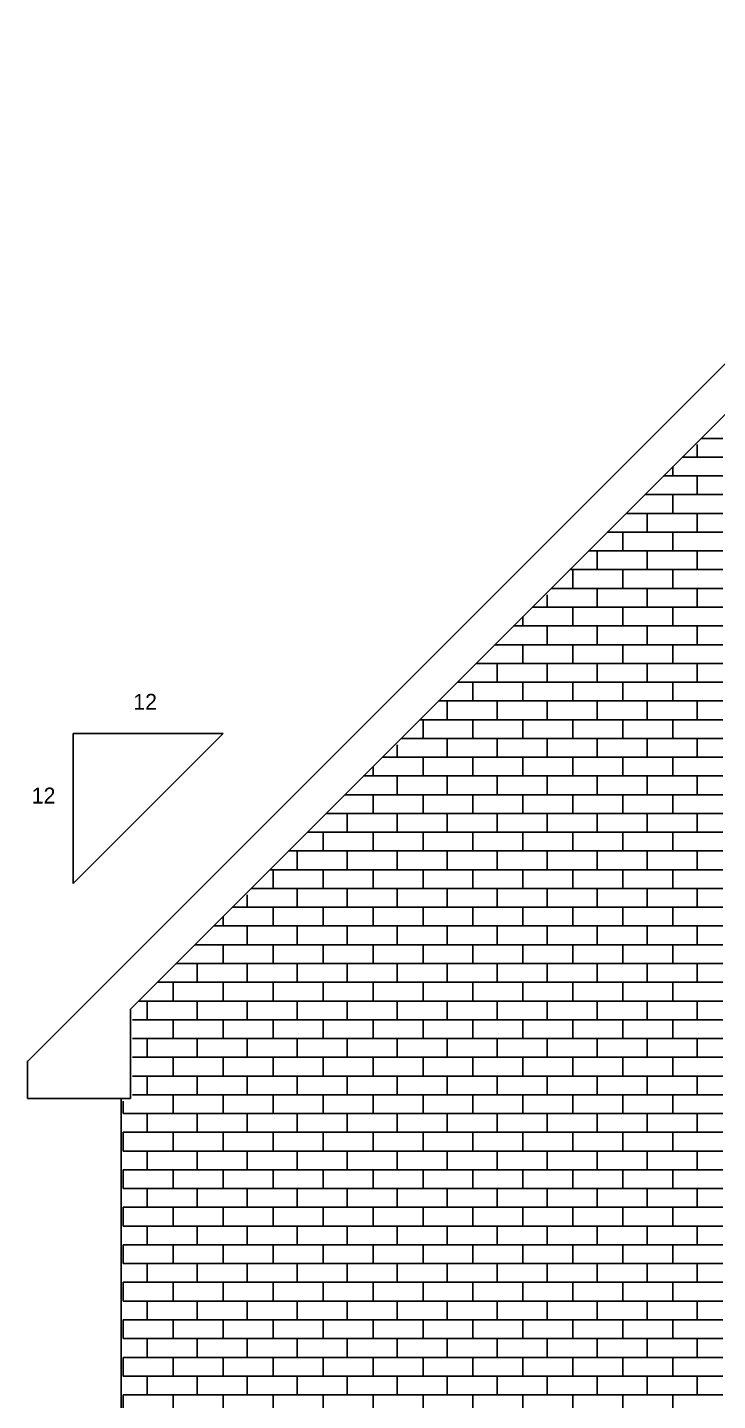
# Model space of a CAD drawing. Extents: x 465 to 796, y 342 to 681.
# Drawn here: x 465.4 to 575.8, y 461.4 to 681.1 of the extents above; entities that cross this region are included whole.
import ezdxf

# ---------------------------------------------------------------- set-up
doc = ezdxf.new("R2010")
doc.units = 0
for name, color, linetype in [('LAYER_14', 14, 'CONTINUOUS'), ('LAYER_15', 15, 'CONTINUOUS'), ('LAYER_2', 2, 'CONTINUOUS')]:
    doc.layers.add(name, color=color, linetype=linetype)

msp = doc.modelspace()

# ---------------------------------------------------------------- linework, layer by layer
at = {"layer": 'LAYER_14'}
for p, q in [((472.69, 568.1), (496.69, 568.1)), ((472.69, 568.1), (472.69, 544.1)), ((472.69, 544.1), (496.69, 568.1))]:
    msp.add_line(p, q, dxfattribs=at)
at = {"layer": 'LAYER_15'}
for p, q in [((573.18, 615.32), (576.68, 615.32)), ((572.56, 614.32), (572.56, 612.32)), ((568.68, 610.82), (568.68, 609.32)), ((570.18, 612.32), (576.68, 612.32)), ((567.18, 609.32), (576.68, 609.32)), ((572.56, 609.32), (572.56, 606.32)), ((564.18, 606.32), (576.68, 606.32)), ((568.68, 606.32), (568.68, 603.32)), ((561.18, 603.32), (576.68, 603.32)), ((564.56, 603.32), (564.56, 600.32)), ((572.56, 603.32), (572.56, 600.32)), ((558.18, 600.32), (576.68, 600.32)), ((560.68, 600.32), (560.68, 597.32)), ((568.68, 600.32), (568.68, 597.32)), ((555.18, 597.32), (576.68, 597.32)), ((556.56, 597.32), (556.56, 594.32)), ((564.56, 597.32), (564.56, 594.32)), ((572.56, 597.32), (572.56, 594.32)), ((552.18, 594.32), (552.68, 594.32)), ((552.68, 594.32), (576.68, 594.32)), ((552.68, 594.32), (552.68, 591.32)), ((560.68, 594.32), (560.68, 591.32)), ((568.68, 594.32), (568.68, 591.32)), ((549.18, 591.32), (552.68, 591.32)), ((552.68, 591.32), (576.68, 591.32)), ((556.56, 591.32), (556.56, 588.32)), ((564.56, 591.32), (564.56, 588.32)), ((572.56, 591.32), (572.56, 588.32)), ((548.56, 590.32), (548.56, 588.32)), ((544.68, 586.82), (544.68, 585.32)), ((546.18, 588.32), (552.68, 588.32)), ((552.68, 588.32), (576.68, 588.32)), ((552.68, 588.32), (552.68, 585.32)), ((560.68, 588.32), (560.68, 585.32)), ((568.68, 588.32), (568.68, 585.32)), ((543.18, 585.32), (552.68, 585.32)), ((548.56, 585.32), (548.56, 582.32)), ((552.68, 585.32), (576.68, 585.32)), ((556.56, 585.32), (556.56, 582.32)), ((564.56, 585.32), (564.56, 582.32)), ((572.56, 585.32), (572.56, 582.32)), ((540.18, 582.32), (552.68, 582.32)), ((544.68, 582.32), (544.68, 579.32)), ((552.68, 582.32), (576.68, 582.32)), ((552.68, 582.32), (552.68, 579.32)), ((560.68, 582.32), (560.68, 579.32)), ((568.68, 582.32), (568.68, 579.32)), ((537.18, 579.32), (552.68, 579.32)), ((540.56, 579.32), (540.56, 576.32)), ((548.56, 579.32), (548.56, 576.32)), ((552.68, 579.32), (576.68, 579.32)), ((556.56, 579.32), (556.56, 576.32)), ((564.56, 579.32), (564.56, 576.32)), ((572.56, 579.32), (572.56, 576.32)), ((534.18, 576.32), (552.68, 576.32)), ((536.68, 576.32), (536.68, 573.32)), ((544.68, 576.32), (544.68, 573.32)), ((552.68, 576.32), (576.68, 576.32)), ((552.68, 576.32), (552.68, 573.32)), ((560.68, 576.32), (560.68, 573.32)), ((568.68, 576.32), (568.68, 573.32)), ((531.18, 573.32), (552.68, 573.32)), ((532.56, 573.32), (532.56, 570.32)), ((540.56, 573.32), (540.56, 570.32)), ((548.56, 573.32), (548.56, 570.32)), ((552.68, 573.32), (576.68, 573.32)), ((556.56, 573.32), (556.56, 570.32)), ((564.56, 573.32), (564.56, 570.32)), ((572.56, 573.32), (572.56, 570.32)), ((528.18, 570.32), (528.68, 570.32)), ((528.68, 570.32), (552.68, 570.32)), ((528.68, 570.32), (528.68, 567.32)), ((536.68, 570.32), (536.68, 567.32)), ((544.68, 570.32), (544.68, 567.32)), ((552.68, 570.32), (576.68, 570.32)), ((552.68, 570.32), (552.68, 567.32)), ((560.68, 570.32), (560.68, 567.32)), ((568.68, 570.32), (568.68, 567.32)), ((525.18, 567.32), (528.68, 567.32)), ((528.68, 567.32), (552.68, 567.32)), ((532.56, 567.32), (532.56, 564.32)), ((540.56, 567.32), (540.56, 564.32)), ((548.56, 567.32), (548.56, 564.32)), ((552.68, 567.32), (576.68, 567.32)), ((556.56, 567.32), (556.56, 564.32)), ((564.56, 567.32), (564.56, 564.32)), ((572.56, 567.32), (572.56, 564.32)), ((524.56, 566.32), (524.56, 564.32)), ((520.68, 562.82), (520.68, 561.32)), ((522.18, 564.32), (528.68, 564.32)), ((528.68, 564.32), (552.68, 564.32)), ((528.68, 564.32), (528.68, 561.32)), ((536.68, 564.32), (536.68, 561.32)), ((544.68, 564.32), (544.68, 561.32)), ((552.68, 564.32), (576.68, 564.32)), ((552.68, 564.32), (552.68, 561.32)), ((560.68, 564.32), (560.68, 561.32)), ((568.68, 564.32), (568.68, 561.32)), ((519.18, 561.32), (528.68, 561.32)), ((524.56, 561.32), (524.56, 558.32)), ((528.68, 561.32), (552.68, 561.32)), ((532.56, 561.32), (532.56, 558.32)), ((540.56, 561.32), (540.56, 558.32)), ((548.56, 561.32), (548.56, 558.32)), ((552.68, 561.32), (576.68, 561.32)), ((556.56, 561.32), (556.56, 558.32)), ((564.56, 561.32), (564.56, 558.32)), ((572.56, 561.32), (572.56, 558.32)), ((516.18, 558.32), (528.68, 558.32)), ((520.68, 558.32), (520.68, 555.32)), ((528.68, 558.32), (552.68, 558.32)), ((528.68, 558.32), (528.68, 555.32)), ((536.68, 558.32), (536.68, 555.32)), ((544.68, 558.32), (544.68, 555.32)), ((552.68, 558.32), (576.68, 558.32)), ((552.68, 558.32), (552.68, 555.32)), ((560.68, 558.32), (560.68, 555.32)), ((568.68, 558.32), (568.68, 555.32)), ((513.18, 555.32), (528.68, 555.32)), ((516.56, 555.32), (516.56, 552.32)), ((524.56, 555.32), (524.56, 552.32)), ((528.68, 555.32), (552.68, 555.32)), ((532.56, 555.32), (532.56, 552.32)), ((540.56, 555.32), (540.56, 552.32)), ((548.56, 555.32), (548.56, 552.32)), ((552.68, 555.32), (576.68, 555.32)), ((556.56, 555.32), (556.56, 552.32)), ((564.56, 555.32), (564.56, 552.32)), ((572.56, 555.32), (572.56, 552.32)), ((510.18, 552.32), (528.68, 552.32)), ((512.68, 552.32), (512.68, 549.32)), ((520.68, 552.32), (520.68, 549.32)), ((528.68, 552.32), (552.68, 552.32)), ((528.68, 552.32), (528.68, 549.32)), ((536.68, 552.32), (536.68, 549.32)), ((544.68, 552.32), (544.68, 549.32)), ((552.68, 552.32), (576.68, 552.32)), ((552.68, 552.32), (552.68, 549.32)), ((560.68, 552.32), (560.68, 549.32)), ((568.68, 552.32), (568.68, 549.32)), ((507.18, 549.32), (528.68, 549.32)), ((508.56, 549.32), (508.56, 546.32)), ((516.56, 549.32), (516.56, 546.32)), ((524.56, 549.32), (524.56, 546.32)), ((528.68, 549.32), (552.68, 549.32)), ((532.56, 549.32), (532.56, 546.32)), ((540.56, 549.32), (540.56, 546.32)), ((548.56, 549.32), (548.56, 546.32)), ((552.68, 549.32), (576.68, 549.32)), ((556.56, 549.32), (556.56, 546.32)), ((564.56, 549.32), (564.56, 546.32)), ((572.56, 549.32), (572.56, 546.32)), ((504.18, 546.32), (504.68, 546.32)), ((504.68, 546.32), (528.68, 546.32)), ((504.68, 546.32), (504.68, 543.32)), ((512.68, 546.32), (512.68, 543.32)), ((520.68, 546.32), (520.68, 543.32)), ((528.68, 546.32), (552.68, 546.32)), ((528.68, 546.32), (528.68, 543.32)), ((536.68, 546.32), (536.68, 543.32)), ((544.68, 546.32), (544.68, 543.32)), ((552.68, 546.32), (576.68, 546.32)), ((552.68, 546.32), (552.68, 543.32)), ((560.68, 546.32), (560.68, 543.32)), ((568.68, 546.32), (568.68, 543.32)), ((501.18, 543.32), (504.68, 543.32)), ((504.68, 543.32), (528.68, 543.32)), ((508.56, 543.32), (508.56, 540.32)), ((516.56, 543.32), (516.56, 540.32)), ((524.56, 543.32), (524.56, 540.32)), ((528.68, 543.32), (552.68, 543.32)), ((532.56, 543.32), (532.56, 540.32)), ((540.56, 543.32), (540.56, 540.32)), ((548.56, 543.32), (548.56, 540.32)), ((552.68, 543.32), (576.68, 543.32)), ((556.56, 543.32), (556.56, 540.32)), ((564.56, 543.32), (564.56, 540.32)), ((572.56, 543.32), (572.56, 540.32)), ((500.56, 542.32), (500.56, 540.32)), ((496.68, 538.82), (496.68, 537.32)), ((498.18, 540.32), (504.68, 540.32)), ((504.68, 540.32), (528.68, 540.32)), ((504.68, 540.32), (504.68, 537.32)), ((512.68, 540.32), (512.68, 537.32)), ((520.68, 540.32), (520.68, 537.32)), ((528.68, 540.32), (552.68, 540.32)), ((528.68, 540.32), (528.68, 537.32)), ((536.68, 540.32), (536.68, 537.32)), ((544.68, 540.32), (544.68, 537.32)), ((552.68, 540.32), (576.68, 540.32)), ((552.68, 540.32), (552.68, 537.32)), ((560.68, 540.32), (560.68, 537.32)), ((568.68, 540.32), (568.68, 537.32)), ((495.18, 537.32), (504.68, 537.32)), ((500.56, 537.32), (500.56, 534.32)), ((504.68, 537.32), (528.68, 537.32)), ((508.56, 537.32), (508.56, 534.32)), ((516.56, 537.32), (516.56, 534.32)), ((524.56, 537.32), (524.56, 534.32)), ((528.68, 537.32), (552.68, 537.32)), ((532.56, 537.32), (532.56, 534.32)), ((540.56, 537.32), (540.56, 534.32)), ((548.56, 537.32), (548.56, 534.32)), ((552.68, 537.32), (576.68, 537.32)), ((556.56, 537.32), (556.56, 534.32)), ((564.56, 537.32), (564.56, 534.32)), ((572.56, 537.32), (572.56, 534.32)), ((492.18, 534.32), (504.68, 534.32)), ((496.68, 534.32), (496.68, 531.32)), ((504.68, 534.32), (528.68, 534.32)), ((504.68, 534.32), (504.68, 531.32)), ((512.68, 534.32), (512.68, 531.32)), ((520.68, 534.32), (520.68, 531.32)), ((528.68, 534.32), (552.68, 534.32)), ((528.68, 534.32), (528.68, 531.32)), ((536.68, 534.32), (536.68, 531.32)), ((544.68, 534.32), (544.68, 531.32)), ((552.68, 534.32), (576.68, 534.32)), ((552.68, 534.32), (552.68, 531.32)), ((560.68, 534.32), (560.68, 531.32)), ((568.68, 534.32), (568.68, 531.32)), ((489.18, 531.32), (504.68, 531.32)), ((492.56, 531.32), (492.56, 528.32)), ((500.56, 531.32), (500.56, 528.32)), ((504.68, 531.32), (528.68, 531.32)), ((508.56, 531.32), (508.56, 528.32)), ((516.56, 531.32), (516.56, 528.32)), ((524.56, 531.32), (524.56, 528.32)), ((528.68, 531.32), (552.68, 531.32)), ((532.56, 531.32), (532.56, 528.32)), ((540.56, 531.32), (540.56, 528.32)), ((548.56, 531.32), (548.56, 528.32)), ((552.68, 531.32), (576.68, 531.32)), ((556.56, 531.32), (556.56, 528.32)), ((564.56, 531.32), (564.56, 528.32)), ((572.56, 531.32), (572.56, 528.32)), ((486.18, 528.32), (504.68, 528.32)), ((488.68, 528.32), (488.68, 525.32)), ((496.68, 528.32), (496.68, 525.32)), ((504.68, 528.32), (528.68, 528.32)), ((504.68, 528.32), (504.68, 525.32)), ((512.68, 528.32), (512.68, 525.32)), ((520.68, 528.32), (520.68, 525.32)), ((528.68, 528.32), (552.68, 528.32)), ((528.68, 528.32), (528.68, 525.32)), ((536.68, 528.32), (536.68, 525.32)), ((544.68, 528.32), (544.68, 525.32)), ((552.68, 528.32), (576.68, 528.32)), ((552.68, 528.32), (552.68, 525.32)), ((560.68, 528.32), (560.68, 525.32)), ((568.68, 528.32), (568.68, 525.32)), ((483.18, 525.32), (504.68, 525.32)), ((484.56, 525.32), (484.56, 522.32)), ((492.56, 525.32), (492.56, 522.32)), ((500.56, 525.32), (500.56, 522.32)), ((504.68, 525.32), (528.68, 525.32)), ((508.56, 525.32), (508.56, 522.32)), ((516.56, 525.32), (516.56, 522.32)), ((524.56, 525.32), (524.56, 522.32)), ((528.68, 525.32), (552.68, 525.32)), ((532.56, 525.32), (532.56, 522.32)), ((540.56, 525.32), (540.56, 522.32)), ((548.56, 525.32), (548.56, 522.32)), ((552.68, 525.32), (576.68, 525.32)), ((556.56, 525.32), (556.56, 522.32)), ((564.56, 525.32), (564.56, 522.32)), ((572.56, 525.32), (572.56, 522.32)), ((482.18, 522.32), (504.68, 522.32)), ((488.68, 522.32), (488.68, 519.32)), ((496.68, 522.32), (496.68, 519.32)), ((504.68, 522.32), (528.68, 522.32)), ((504.68, 522.32), (504.68, 519.32)), ((512.68, 522.32), (512.68, 519.32)), ((520.68, 522.32), (520.68, 519.32)), ((528.68, 522.32), (552.68, 522.32)), ((528.68, 522.32), (528.68, 519.32)), ((536.68, 522.32), (536.68, 519.32)), ((544.68, 522.32), (544.68, 519.32)), ((552.68, 522.32), (576.68, 522.32)), ((552.68, 522.32), (552.68, 519.32)), ((560.68, 522.32), (560.68, 519.32)), ((568.68, 522.32), (568.68, 519.32)), ((482.18, 519.32), (504.68, 519.32)), ((484.56, 519.32), (484.56, 516.32)), ((492.56, 519.32), (492.56, 516.32)), ((500.56, 519.32), (500.56, 516.32)), ((504.68, 519.32), (528.68, 519.32)), ((508.56, 519.32), (508.56, 516.32)), ((516.56, 519.32), (516.56, 516.32)), ((524.56, 519.32), (524.56, 516.32)), ((528.68, 519.32), (552.68, 519.32)), ((532.56, 519.32), (532.56, 516.32)), ((540.56, 519.32), (540.56, 516.32)), ((548.56, 519.32), (548.56, 516.32)), ((552.68, 519.32), (576.68, 519.32)), ((556.56, 519.32), (556.56, 516.32)), ((564.56, 519.32), (564.56, 516.32)), ((572.56, 519.32), (572.56, 516.32)), ((482.18, 516.32), (504.68, 516.32)), ((488.68, 516.32), (488.68, 513.32)), ((496.68, 516.32), (496.68, 513.32)), ((504.68, 516.32), (528.68, 516.32)), ((504.68, 516.32), (504.68, 513.32)), ((512.68, 516.32), (512.68, 513.32)), ((520.68, 516.32), (520.68, 513.32)), ((528.68, 516.32), (552.68, 516.32)), ((528.68, 516.32), (528.68, 513.32)), ((536.68, 516.32), (536.68, 513.32)), ((544.68, 516.32), (544.68, 513.32)), ((552.68, 516.32), (576.68, 516.32)), ((552.68, 516.32), (552.68, 513.32)), ((560.68, 516.32), (560.68, 513.32)), ((568.68, 516.32), (568.68, 513.32)), ((482.18, 513.32), (504.68, 513.32)), ((484.56, 513.32), (484.56, 510.32)), ((492.56, 513.32), (492.56, 510.32)), ((500.56, 513.32), (500.56, 510.32)), ((504.68, 513.32), (528.68, 513.32)), ((508.56, 513.32), (508.56, 510.32)), ((516.56, 513.32), (516.56, 510.32)), ((524.56, 513.32), (524.56, 510.32)), ((528.68, 513.32), (552.68, 513.32)), ((532.56, 513.32), (532.56, 510.32)), ((540.56, 513.32), (540.56, 510.32)), ((548.56, 513.32), (548.56, 510.32)), ((552.68, 513.32), (576.68, 513.32)), ((556.56, 513.32), (556.56, 510.32)), ((564.56, 513.32), (564.56, 510.32)), ((572.56, 513.32), (572.56, 510.32)), ((482.18, 510.32), (504.68, 510.32)), ((488.68, 510.32), (488.68, 507.32)), ((496.68, 510.32), (496.68, 507.32)), ((504.68, 510.32), (528.68, 510.32)), ((504.68, 510.32), (504.68, 507.32)), ((512.68, 510.32), (512.68, 507.32)), ((520.68, 510.32), (520.68, 507.32)), ((528.68, 510.32), (552.68, 510.32)), ((528.68, 510.32), (528.68, 507.32)), ((536.68, 510.32), (536.68, 507.32)), ((544.68, 510.32), (544.68, 507.32)), ((552.68, 510.32), (576.68, 510.32)), ((552.68, 510.32), (552.68, 507.32)), ((560.68, 510.32), (560.68, 507.32)), ((568.68, 510.32), (568.68, 507.32)), ((480.68, 509.32), (480.68, 507.32)), ((480.68, 507.32), (504.68, 507.32)), ((484.56, 507.32), (484.56, 504.32)), ((492.56, 507.32), (492.56, 504.32)), ((500.56, 507.32), (500.56, 504.32)), ((504.68, 507.32), (528.68, 507.32)), ((508.56, 507.32), (508.56, 504.32)), ((516.56, 507.32), (516.56, 504.32)), ((524.56, 507.32), (524.56, 504.32)), ((528.68, 507.32), (552.68, 507.32)), ((532.56, 507.32), (532.56, 504.32)), ((540.56, 507.32), (540.56, 504.32)), ((548.56, 507.32), (548.56, 504.32)), ((552.68, 507.32), (576.68, 507.32)), ((556.56, 507.32), (556.56, 504.32)), ((564.56, 507.32), (564.56, 504.32)), ((572.56, 507.32), (572.56, 504.32)), ((480.68, 504.32), (504.68, 504.32)), ((480.68, 504.32), (480.68, 501.32)), ((488.68, 504.32), (488.68, 501.32)), ((496.68, 504.32), (496.68, 501.32)), ((504.68, 504.32), (528.68, 504.32)), ((504.68, 504.32), (504.68, 501.32)), ((512.68, 504.32), (512.68, 501.32)), ((520.68, 504.32), (520.68, 501.32)), ((528.68, 504.32), (552.68, 504.32)), ((528.68, 504.32), (528.68, 501.32)), ((536.68, 504.32), (536.68, 501.32)), ((544.68, 504.32), (544.68, 501.32)), ((552.68, 504.32), (576.68, 504.32)), ((552.68, 504.32), (552.68, 501.32)), ((560.68, 504.32), (560.68, 501.32)), ((568.68, 504.32), (568.68, 501.32)), ((480.68, 501.32), (504.68, 501.32)), ((484.56, 501.32), (484.56, 498.32)), ((492.56, 501.32), (492.56, 498.32)), ((500.56, 501.32), (500.56, 498.32)), ((504.68, 501.32), (528.68, 501.32)), ((508.56, 501.32), (508.56, 498.32)), ((516.56, 501.32), (516.56, 498.32)), ((524.56, 501.32), (524.56, 498.32)), ((528.68, 501.32), (552.68, 501.32)), ((532.56, 501.32), (532.56, 498.32)), ((540.56, 501.32), (540.56, 498.32)), ((548.56, 501.32), (548.56, 498.32)), ((552.68, 501.32), (576.68, 501.32)), ((556.56, 501.32), (556.56, 498.32)), ((564.56, 501.32), (564.56, 498.32)), ((572.56, 501.32), (572.56, 498.32)), ((480.68, 498.32), (504.68, 498.32)), ((480.68, 498.32), (480.68, 495.32)), ((488.68, 498.32), (488.68, 495.32)), ((496.68, 498.32), (496.68, 495.32)), ((504.68, 498.32), (528.68, 498.32)), ((504.68, 498.32), (504.68, 495.32)), ((512.68, 498.32), (512.68, 495.32)), ((520.68, 498.32), (520.68, 495.32)), ((528.68, 498.32), (552.68, 498.32)), ((528.68, 498.32), (528.68, 495.32)), ((536.68, 498.32), (536.68, 495.32)), ((544.68, 498.32), (544.68, 495.32)), ((552.68, 498.32), (576.68, 498.32)), ((552.68, 498.32), (552.68, 495.32)), ((560.68, 498.32), (560.68, 495.32)), ((568.68, 498.32), (568.68, 495.32)), ((480.68, 495.32), (504.68, 495.32)), ((484.56, 495.32), (484.56, 492.32)), ((492.56, 495.32), (492.56, 492.32)), ((500.56, 495.32), (500.56, 492.32)), ((504.68, 495.32), (528.68, 495.32)), ((508.56, 495.32), (508.56, 492.32)), ((516.56, 495.32), (516.56, 492.32)), ((524.56, 495.32), (524.56, 492.32)), ((528.68, 495.32), (552.68, 495.32)), ((532.56, 495.32), (532.56, 492.32)), ((540.56, 495.32), (540.56, 492.32)), ((548.56, 495.32), (548.56, 492.32)), ((552.68, 495.32), (576.68, 495.32)), ((556.56, 495.32), (556.56, 492.32)), ((564.56, 495.32), (564.56, 492.32)), ((572.56, 495.32), (572.56, 492.32)), ((480.68, 492.32), (504.68, 492.32)), ((480.68, 492.32), (480.68, 489.32)), ((488.68, 492.32), (488.68, 489.32)), ((496.68, 492.32), (496.68, 489.32)), ((504.68, 492.32), (528.68, 492.32)), ((504.68, 492.32), (504.68, 489.32)), ((512.68, 492.32), (512.68, 489.32)), ((520.68, 492.32), (520.68, 489.32)), ((528.68, 492.32), (552.68, 492.32)), ((528.68, 492.32), (528.68, 489.32)), ((536.68, 492.32), (536.68, 489.32)), ((544.68, 492.32), (544.68, 489.32)), ((552.68, 492.32), (576.68, 492.32)), ((552.68, 492.32), (552.68, 489.32)), ((560.68, 492.32), (560.68, 489.32)), ((568.68, 492.32), (568.68, 489.32)), ((480.68, 489.32), (504.68, 489.32)), ((484.56, 489.32), (484.56, 486.32)), ((492.56, 489.32), (492.56, 486.32)), ((500.56, 489.32), (500.56, 486.32)), ((504.68, 489.32), (528.68, 489.32)), ((508.56, 489.32), (508.56, 486.32)), ((516.56, 489.32), (516.56, 486.32)), ((524.56, 489.32), (524.56, 486.32)), ((528.68, 489.32), (552.68, 489.32)), ((532.56, 489.32), (532.56, 486.32)), ((540.56, 489.32), (540.56, 486.32)), ((548.56, 489.32), (548.56, 486.32)), ((552.68, 489.32), (576.68, 489.32)), ((556.56, 489.32), (556.56, 486.32)), ((564.56, 489.32), (564.56, 486.32)), ((572.56, 489.32), (572.56, 486.32)), ((480.68, 486.32), (504.68, 486.32)), ((480.68, 486.32), (480.68, 483.32)), ((488.68, 486.32), (488.68, 483.32)), ((496.68, 486.32), (496.68, 483.32)), ((504.68, 486.32), (528.68, 486.32)), ((504.68, 486.32), (504.68, 483.32)), ((512.68, 486.32), (512.68, 483.32)), ((520.68, 486.32), (520.68, 483.32)), ((528.68, 486.32), (552.68, 486.32)), ((528.68, 486.32), (528.68, 483.32)), ((536.68, 486.32), (536.68, 483.32)), ((544.68, 486.32), (544.68, 483.32)), ((552.68, 486.32), (576.68, 486.32)), ((552.68, 486.32), (552.68, 483.32)), ((560.68, 486.32), (560.68, 483.32)), ((568.68, 486.32), (568.68, 483.32)), ((480.68, 483.32), (504.68, 483.32)), ((484.56, 483.32), (484.56, 480.32)), ((492.56, 483.32), (492.56, 480.32)), ((500.56, 483.32), (500.56, 480.32)), ((504.68, 483.32), (528.68, 483.32)), ((508.56, 483.32), (508.56, 480.32)), ((516.56, 483.32), (516.56, 480.32)), ((524.56, 483.32), (524.56, 480.32)), ((528.68, 483.32), (552.68, 483.32)), ((532.56, 483.32), (532.56, 480.32)), ((540.56, 483.32), (540.56, 480.32)), ((548.56, 483.32), (548.56, 480.32)), ((552.68, 483.32), (576.68, 483.32)), ((556.56, 483.32), (556.56, 480.32)), ((564.56, 483.32), (564.56, 480.32)), ((572.56, 483.32), (572.56, 480.32)), ((480.68, 480.32), (504.68, 480.32)), ((480.68, 480.32), (480.68, 477.32)), ((488.68, 480.32), (488.68, 477.32)), ((496.68, 480.32), (496.68, 477.32)), ((504.68, 480.32), (528.68, 480.32)), ((504.68, 480.32), (504.68, 477.32)), ((512.68, 480.32), (512.68, 477.32)), ((520.68, 480.32), (520.68, 477.32)), ((528.68, 480.32), (552.68, 480.32)), ((528.68, 480.32), (528.68, 477.32)), ((536.68, 480.32), (536.68, 477.32)), ((544.68, 480.32), (544.68, 477.32)), ((552.68, 480.32), (576.68, 480.32)), ((552.68, 480.32), (552.68, 477.32)), ((560.68, 480.32), (560.68, 477.32)), ((568.68, 480.32), (568.68, 477.32)), ((480.68, 477.32), (504.68, 477.32)), ((484.56, 477.32), (484.56, 474.32)), ((492.56, 477.32), (492.56, 474.32)), ((500.56, 477.32), (500.56, 474.32)), ((504.68, 477.32), (528.68, 477.32)), ((508.56, 477.32), (508.56, 474.32)), ((516.56, 477.32), (516.56, 474.32)), ((524.56, 477.32), (524.56, 474.32)), ((528.68, 477.32), (552.68, 477.32)), ((532.56, 477.32), (532.56, 474.32)), ((540.56, 477.32), (540.56, 474.32)), ((548.56, 477.32), (548.56, 474.32)), ((552.68, 477.32), (576.68, 477.32)), ((556.56, 477.32), (556.56, 474.32)), ((564.56, 477.32), (564.56, 474.32)), ((572.56, 477.32), (572.56, 474.32)), ((480.68, 474.32), (504.68, 474.32)), ((480.68, 474.32), (480.68, 471.32)), ((488.68, 474.32), (488.68, 471.32)), ((496.68, 474.32), (496.68, 471.32)), ((504.68, 474.32), (528.68, 474.32)), ((504.68, 474.32), (504.68, 471.32)), ((512.68, 474.32), (512.68, 471.32)), ((520.68, 474.32), (520.68, 471.32)), ((528.68, 474.32), (552.68, 474.32)), ((528.68, 474.32), (528.68, 471.32)), ((536.68, 474.32), (536.68, 471.32)), ((544.68, 474.32), (544.68, 471.32)), ((552.68, 474.32), (576.68, 474.32)), ((552.68, 474.32), (552.68, 471.32)), ((560.68, 474.32), (560.68, 471.32)), ((568.68, 474.32), (568.68, 471.32)), ((480.68, 471.32), (504.68, 471.32)), ((484.56, 471.32), (484.56, 468.32)), ((492.56, 471.32), (492.56, 468.32)), ((500.56, 471.32), (500.56, 468.32)), ((504.68, 471.32), (528.68, 471.32)), ((508.56, 471.32), (508.56, 468.32)), ((516.56, 471.32), (516.56, 468.32)), ((524.56, 471.32), (524.56, 468.32)), ((528.68, 471.32), (552.68, 471.32)), ((532.56, 471.32), (532.56, 468.32)), ((540.56, 471.32), (540.56, 468.32)), ((548.56, 471.32), (548.56, 468.32)), ((552.68, 471.32), (576.68, 471.32)), ((556.56, 471.32), (556.56, 468.32)), ((564.56, 471.32), (564.56, 468.32)), ((572.56, 471.32), (572.56, 468.32)), ((480.68, 468.32), (504.68, 468.32)), ((480.68, 468.32), (480.68, 465.32)), ((488.68, 468.32), (488.68, 465.32)), ((496.68, 468.32), (496.68, 465.32)), ((504.68, 468.32), (528.68, 468.32)), ((504.68, 468.32), (504.68, 465.32)), ((512.68, 468.32), (512.68, 465.32)), ((520.68, 468.32), (520.68, 465.32)), ((528.68, 468.32), (552.68, 468.32)), ((528.68, 468.32), (528.68, 465.32)), ((536.68, 468.32), (536.68, 465.32)), ((544.68, 468.32), (544.68, 465.32)), ((552.68, 468.32), (576.68, 468.32)), ((552.68, 468.32), (552.68, 465.32)), ((560.68, 468.32), (560.68, 465.32)), ((568.68, 468.32), (568.68, 465.32)), ((480.68, 465.32), (504.68, 465.32)), ((484.56, 465.32), (484.56, 462.32)), ((492.56, 465.32), (492.56, 462.32)), ((500.56, 465.32), (500.56, 462.32)), ((504.68, 465.32), (528.68, 465.32)), ((508.56, 465.32), (508.56, 462.32)), ((516.56, 465.32), (516.56, 462.32)), ((524.56, 465.32), (524.56, 462.32)), ((528.68, 465.32), (552.68, 465.32)), ((532.56, 465.32), (532.56, 462.32)), ((540.56, 465.32), (540.56, 462.32)), ((548.56, 465.32), (548.56, 462.32)), ((552.68, 465.32), (576.68, 465.32)), ((556.56, 465.32), (556.56, 462.32)), ((564.56, 465.32), (564.56, 462.32)), ((572.56, 465.32), (572.56, 462.32)), ((480.68, 462.32), (504.68, 462.32)), ((480.68, 462.32), (480.68, 459.32)), ((488.68, 462.32), (488.68, 459.32)), ((496.68, 462.32), (496.68, 459.32)), ((504.68, 462.32), (528.68, 462.32)), ((504.68, 462.32), (504.68, 459.32)), ((512.68, 462.32), (512.68, 459.32)), ((520.68, 462.32), (520.68, 459.32)), ((528.68, 462.32), (552.68, 462.32)), ((528.68, 462.32), (528.68, 459.32)), ((536.68, 462.32), (536.68, 459.32)), ((544.68, 462.32), (544.68, 459.32)), ((552.68, 462.32), (576.68, 462.32)), ((552.68, 462.32), (552.68, 459.32)), ((560.68, 462.32), (560.68, 459.32)), ((568.68, 462.32), (568.68, 459.32))]:
    msp.add_line(p, q, dxfattribs=at)
at = {"layer": 'LAYER_2'}
for p, q in [((465.38, 515.62), (630.8, 681.05)), ((481.88, 524), (630.44, 672.56)), ((481.88, 524), (481.88, 509.75)), ((465.38, 515.75), (465.38, 509.75)), ((465.38, 509.75), (481.88, 509.75)), ((480.38, 509.75), (480.38, 418.5))]:
    msp.add_line(p, q, dxfattribs=at)

# ---------------------------------------------------------------- texts
at = {"layer": 'LAYER_14'}
for p in [(482.31, 571.91), (466.06, 556.91)]:
    msp.add_text('12', height=2.547, dxfattribs=at).set_placement(p)

doc.saveas('drawing.dxf')
